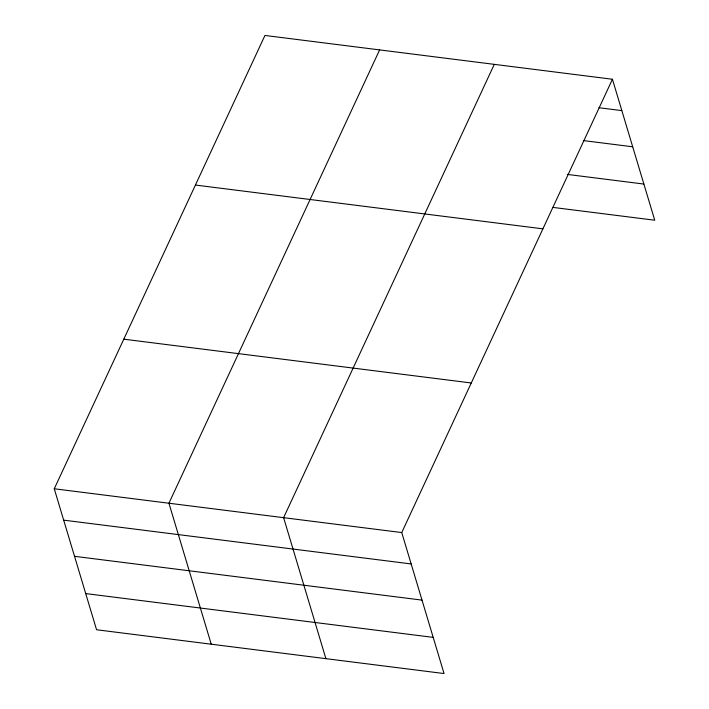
<?xml version="1.0" encoding="UTF-8"?>
<svg xmlns="http://www.w3.org/2000/svg" width="709" height="709" viewBox="0 0 709 709"><rect width="100%" height="100%" fill="white"/><g stroke="black" fill="none" stroke-linecap="round" stroke-linejoin="round"><path stroke-width="1.06" d="M612.434 79.248L401.746 532.565L444.047 673.55L96.566 629.752L54.265 488.776L264.953 35.45L612.434 79.248L654.735 220.224L552.993 207.409M379.625 49.905L168.937 503.222L211.238 644.206M494.288 64.351L283.609 517.676L325.901 658.661M598.875 107.724L621.846 110.613M583.472 140.586L632.703 146.79M567.306 174.405L643.878 184.056M195.427 185.049L542.908 228.839M123.791 339.177L471.272 382.975M54.265 488.776L401.746 532.565M63.677 520.149L411.158 563.939M74.534 556.317L422.015 600.115M85.709 593.584L433.19 637.382"/></g></svg>
